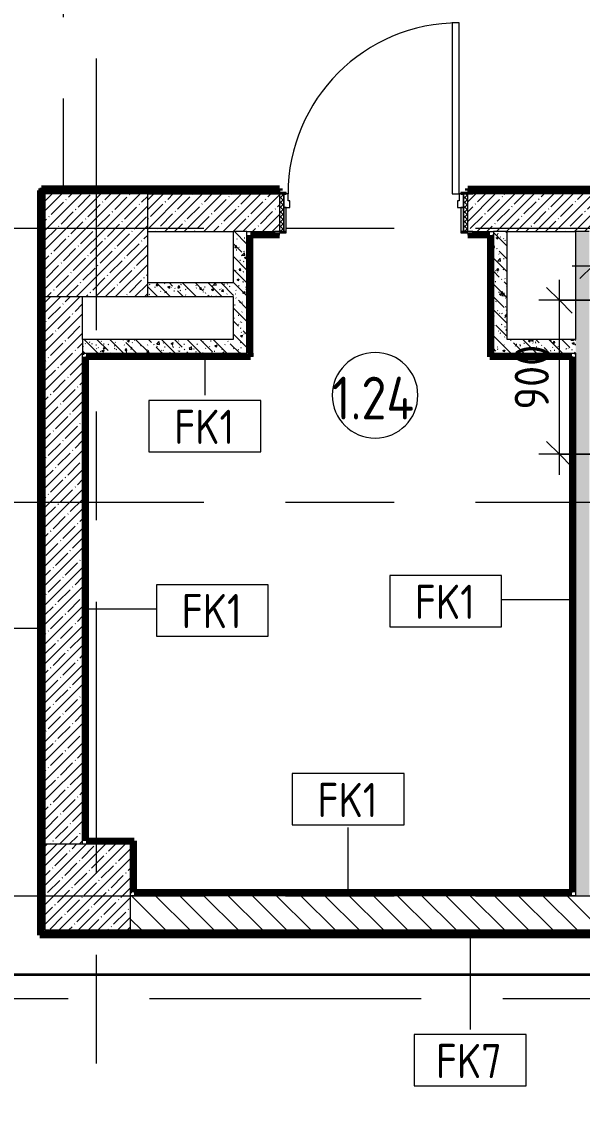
# Model space of a CAD drawing. Header units: millimetres. Extents: x -4060 to 187734, y -8553 to 29000.
# Drawn here: x 13573 to 16850, y 9898 to 16207 of the extents above; entities that cross this region are included whole.
import ezdxf

# ---------------------------------------------------------------- set-up
doc = ezdxf.new("R2010")
doc.units = ezdxf.units.MM
doc.linetypes.add('Осевая', pattern=[3175, 635, -476.25, 1587.5, -476.25])
doc.linetypes.add('Штриховые _2 штр__', pattern=[4286.25, 1587.5, -476.25, 635, -476.25, 635, -476.25])
for name, color, linetype, lineweight in [('A-ANNO-DIMS', 7, 'Continuous', 9), ('A-ANNO-DIMS-100', 7, 'Continuous', 9), ('A-AREA-IDEN', 7, 'Continuous', 9), ('A-DETL-1', 7, 'Continuous', 35), ('A-DETL-2', 7, 'Штриховые _2 штр__', 9), ('A-DOOR', 7, 'Continuous', 9), ('A-DOOR-1', 7, 'Continuous', 13), ('A-DOOR-FRAM', 7, 'Continuous', 13), ('A-DOOR-FRAM-1', 7, 'Continuous', 9), ('A-WALL', 7, 'Continuous', 9), ('A-WALL-IDEN', 7, 'Continuous', 9), ('I-WALL', 7, 'Continuous', 9), ('S-COLS', 7, 'Continuous', 9), ('Оси-2', 7, 'Осевая', 9)]:
    doc.layers.add(name, color=color, linetype=linetype, lineweight=lineweight)
for name, color, linetype, lineweight, true_color in [('A-WALL-3', 7, 'Continuous', 9, 0xff80c0), ('I-WALL-1', 7, 'Continuous', 9, 0xff8000), ('I-WALL-10', 7, 'Continuous', 80, 0xff8000), ('I-WALL-4', 7, 'Continuous', 9, 0xc0c0c0), ('I-WALL-7', 7, 'Continuous', 80, 0xff80c0)]:
    doc.layers.add(name, color=color, linetype=linetype, lineweight=lineweight, true_color=true_color)
doc.styles.add('GOST Common', font='GOST_Common.ttf', dxfattribs={"width": 0.9, "height": 200})
doc.styles.add('GOST Common_1', font='GOST_Common.ttf', dxfattribs={"width": 0.9, "height": 250})
doc.styles.add('ISOCPEUR_1', font='isocpeur.ttf', dxfattribs={"width": 0.9, "height": 200})
doc.dimstyles.new('ISO-2_0_0_9К_Средний_округл2', dxfattribs={"dimscale": 304.8, "dimtxt": 199.196235, "dimasz": 0.492126, "dimexe": 0.393701, "dimexo": 0, "dimgap": 0, "dimtad": 1, "dimdec": 0, "dimrnd": 10, "dimzin": 0, "dimdsep": 46, "dimtxsty": 'ISOCPEUR_1', "dimblk1": 'OBLIQUE', "dimblk2": 'OBLIQUE', "dimsah": 1, "dimcen": 0.09, "dimdle": 0.393701, "dimazin": 0, "dimtfac": 1, "dimtdec": 4, "dimtix": 1, "dimtmove": 0, "dimatfit": 3, "dimfxl": 1, "dimtvp": 1, "dimtolj": 1, "dimtzin": 0, "dimarcsym": 2})
pattern_1 = [(45, (0, 0), (-57.02463, 57.02463), []), (45, (57.025, 0), (-57.02463, 57.02463), [100.806, -20.161, 3.353, -16.808])]
pattern_2 = [(135, (0, 0), (-75.43415, -75.43415), [106.68, -17.78, 3.556, -17.78]), (135, (0, 75.39), (-75.43415, -75.43415), []), (50, (0, 0), (127.5292, -11.1576), [13.335, -146.685]), (355, (0, 0), (-24.6697, 133.74), [10.668, -117.348]), (100.451, (10.63, -0.93), (102.8597, 122.5818), [11.333, -124.663]), (46.184, (0, 35.56), (189.7552, -29.4304), [20.002, -220.027]), (96.636, (15.81, 33.1), (166.1822, 173.1996), [17, -186.995]), (351.184, (0, 35.56), (166.184, 173.1976), [16.002, -176.022]), (21, (17.78, 26.67), (106.13027, -71.58603), [13.335, -146.685]), (326, (17.78, 26.67), (43.2619, 128.93175), [10.668, -117.348]), (71.451, (26.62, 20.7), (149.392, 57.34505), [11.333, -124.663]), (37.5, (0, 0), (2.16223, 59.18836), [3.353, -112.573, 3.353, -115.773, -117.793]), (37.5, (0, 0), (2.16223, 59.18836), [-235.052, 3.353, -114.44]), (7.5, (0, 0), (46.77386, 70.12615), [3.353, -64.567, 3.353, -109.906, -44.894]), (7.5, (0, 0), (46.77386, 70.12615), [-181.178, 3.353, -41.542]), (327.5, (-39.65, 0), (94.91367, -4.01009), [3.353, -41.097, 3.353, -135.331, -184.023]), (327.5, (-39.65, 0), (94.91367, -4.01009), [-183.134, 3.353, -180.67]), (317.5, (-57.43, 0), (103.69057, 17.79882), [3.353, -54.432, 3.353, -88.748, -130.683]), (317.5, (-57.43, 0), (103.69057, 17.79882), [-149.885, 3.353, -127.33])]
pattern_3 = [(0, (0, 0), (121.92, 30.48), [10.058, -81.382, 10.058, -81.382, -487.68]), (0, (0, 0), (121.92, 30.48), [-182.88, 10.058, -172.822, 10.058, -81.382, -213.36]), (0, (0, 0), (121.92, 30.48), [-457.2, 10.058, -50.902, 10.058, -142.342]), (120, (45.72, 15.24), (-87.356454, 90.345817), [10.058, -81.382, 10.058, -81.382, -487.68]), (120, (45.72, 15.24), (-87.356454, 90.345817), [-182.88, 10.058, -172.822, 10.058, -81.382, -213.36]), (120, (45.72, 15.24), (-87.356454, 90.345817), [-457.2, 10.058, -50.902, 10.058, -142.342]), (240, (60.96, 76.2), (-34.563546, -120.825817), [10.058, -81.382, 10.058, -81.382, -487.68]), (240, (60.96, 76.2), (-34.563546, -120.825817), [-182.88, 10.058, -172.822, 10.058, -81.382, -213.36]), (240, (60.96, 76.2), (-34.563546, -120.825817), [-457.2, 10.058, -50.902, 10.058, -142.342])]

# ---------------------------------------------------------------- blocks, each defined once
blk = doc.blocks.new('BSC_Колонна _Прямоугольная - 600х600-V4-План отделки стен 1 этажа в осях 1-12')
at = {"layer": 'S-COLS'}
h = blk.add_hatch(dxfattribs=at)
h.set_pattern_fill('FP_9', color=256, style=0, pattern_type=2)
h.set_pattern_definition([(45, (-14010, -14900), (-57.02463, 57.02463), []), (45, (-13952.975, -14900), (-57.02463, 57.02463), [100.806, -20.161, 3.353, -16.808])])
h.paths.add_polyline_path([(-80, -300), (300, -300), (300, 300), (-300, 300), (-300, -300)])
for p, q in [((300, 300), (-300, 300)), ((-300, 300), (-300, -300)), ((300, -300), (300, 300)), ((-300, -300), (300, -300))]:
    blk.add_line(p, q, dxfattribs=at)
blk = doc.blocks.new('110_Дверь_СКБ_1Ст_Внутренняя1 - Д-13 1100x2100h_кладовая-33288301-План отделки стен 1 этажа в осях 1-12')
at = {"layer": 'A-DOOR'}
h = blk.add_hatch(dxfattribs=at)
h.set_pattern_fill('FP_43', color=256, style=0, pattern_type=2)
h.set_pattern_definition([(135, (1751.41, 174.685), (-14.14214, -14.14214), []), (225, (1751.41, 174.685), (14.14214, -14.14214), [])])
h.paths.add_polyline_path([(537.5, -110), (562.5, -110), (562.5, 110), (537.5, 109.9)])
at = {"layer": 'A-DOOR-FRAM-1'}
h = blk.add_hatch(dxfattribs=at)
h.set_pattern_fill('FP_44', color=256, style=0, pattern_type=2)
h.set_pattern_definition([(45, (-371.384, 174.685), (-14.1421, 14.1421), []), (135, (-371.384, 174.685), (-14.1421, -14.1421), [])])
h.paths.add_polyline_path([(-537.5, -110), (-512.5, -110), (-512.5, 110), (-537.5, 110)])
at = {"layer": 'A-DOOR'}
blk.add_arc((512.5, 110), 1000, 90, 180, dxfattribs=at)
at = {"layer": 'A-DOOR-1'}
for p, q in [((512.5, 1110), (472.5, 1110)), ((472.5, 1110), (472.5, 110)), ((512.5, 110), (512.5, 1110)), ((472.5, 110), (512.5, 110))]:
    blk.add_line(p, q, dxfattribs=at)
at = {"layer": 'A-DOOR-FRAM'}
for p, q in [((-497.5, 118), (-567.5, 118)), ((-567.5, 118), (-567.5, 110)), ((-567.5, 110), (-497.5, 110)), ((-512.5, 110), (-537.5, 110)), ((-537.5, 110), (-537.5, -110)), ((-487.5, 110), (-512.5, 110)), ((-512.5, 110), (-512.5, 30)), ((-512.5, -110), (-512.5, 110)), ((-497.5, 110), (-512.5, 110)), ((-512.5, 110), (-512.5, 109)), ((-512.5, 109), (-497.5, 109)), ((-497.5, 110), (-497.5, 118)), ((-497.5, 109), (-497.5, 110)), ((-487.5, 70), (-487.5, 110)), ((-477.5, 70), (-487.5, 70)), ((-477.5, 30), (-477.5, 70)), ((512.5, 70), (502.5, 70)), ((502.5, 70), (502.5, 30)), ((512.5, 110), (512.5, 70)), ((537.5, 110), (512.5, 110)), ((592.5, 118), (522.5, 118)), ((522.5, 118), (522.5, 110)), ((537.5, 110), (522.5, 110)), ((522.5, 110), (522.5, 109)), ((522.5, 110), (592.5, 110)), ((522.5, 109), (537.5, 109)), ((537.5, 30), (537.5, 110)), ((562.5, 110), (537.5, 110)), ((537.5, 110), (537.5, -110)), ((537.5, 109), (537.5, 110)), ((562.5, -110), (562.5, 110)), ((592.5, 110), (592.5, 118)), ((-512.5, 30), (-477.5, 30)), ((-497.5, 30), (-512.5, 30)), ((-512.5, 30), (-512.5, -110)), ((-497.5, -110), (-497.5, 30)), ((502.5, 30), (537.5, 30)), ((537.5, 30), (522.5, 30)), ((522.5, 30), (522.5, -110)), ((537.5, -110), (537.5, 30)), ((-497.5, -110), (-567.5, -110)), ((-567.5, -110), (-567.5, -118)), ((-567.5, -118), (-497.5, -118)), ((-537.5, -110), (-512.5, -110)), ((-512.5, -110), (-497.5, -110)), ((-497.5, -118), (-497.5, -110)), ((522.5, -110), (537.5, -110)), ((592.5, -110), (522.5, -110)), ((522.5, -110), (522.5, -118)), ((522.5, -118), (592.5, -118)), ((537.5, -110), (562.5, -110)), ((592.5, -118), (592.5, -110))]:
    blk.add_line(p, q, dxfattribs=at)
blk = doc.blocks.new('BSC_Колонна _Прямоугольная - 500х500-V45-План отделки стен 1 этажа в осях 1-12')
at = {"layer": 'S-COLS'}
h = blk.add_hatch(dxfattribs=at)
h.set_pattern_fill('FP_66', color=256, style=0, pattern_type=2)
h.set_pattern_definition([(45, (-13960, -11150), (-57.02463, 57.02463), []), (45, (-13902.975, -11150), (-57.02463, 57.02463), [100.806, -20.161, 3.353, -16.808])])
h.paths.add_polyline_path([(-30, -250), (250, -250), (250, 250), (-250, 250), (-250, -250)])
for p, q in [((250, 250), (-250, 250)), ((-250, 250), (-250, -250)), ((250, -250), (250, 250)), ((-250, -250), (250, -250))]:
    blk.add_line(p, q, dxfattribs=at)
blk = doc.blocks.new('М_стена_0001 - Типоразмер_без рамки-25382661-План отделки стен 1 этажа в осях 1-12')
at = {"layer": 'A-WALL-IDEN'}
for p, q in [((3.258, 1.523), (-3.273, 1.523)), ((-3.273, 1.523), (-3.273, -1.477)), ((3.258, -1.477), (3.258, 1.523)), ((-3.273, -1.477), (3.258, -1.477))]:
    blk.add_line(p, q, dxfattribs=at)
blk = doc.blocks.new('Марка_Помещения - Номер-25198446-План отделки стен 1 этажа в осях 1-12')
at = {"layer": 'A-AREA-IDEN'}
for start, end in [(360, 180), (180, 360)]:
    blk.add_arc((0, 0), 2.5, start, end, dxfattribs=at)
blk = doc.blocks.new('DIMBLOCK28-План отделки стен 1 этажа в осях 1-12')
at = {"layer": 'A-ANNO-DIMS-100', "lineweight": 20}
for p, q in [((16715.5, 14579), (16640.5, 14654)), ((16715.5, 14579), (16790.5, 14504)), ((16715.5, 13679), (16640.5, 13754)), ((16715.5, 13679), (16790.5, 13604))]:
    blk.add_line(p, q, dxfattribs=at)
at = {"layer": 'A-ANNO-DIMS-100'}
for p, q in [((16715.5, 13559), (16715.5, 14699)), ((18264.5, 14579), (16595.5, 14579)), ((16715.5, 14579), (18264.5, 14579)), ((16910, 13679), (16595.5, 13679)), ((16715.5, 13679), (16910, 13679))]:
    blk.add_line(p, q, dxfattribs=at)
at = {"layer": 'A-ANNO-DIMS-100', "color": 0, "insert": (16454.2, 13939.4), "char_height": 200, "width": 455.087, "attachment_point": 1, "rotation": 90, "line_spacing_factor": 1.149209, "style": 'ISOCPEUR_1'}
blk.add_mtext('900', dxfattribs=at)
blk = doc.blocks.new('_Oblique')
at = {"color": 0, "linetype": 'ByBlock', "lineweight": -2}
blk.add_line((-0.5, -0.5), (0.5, 0.5), dxfattribs=at)
blk = doc.blocks.new('DIMBLOCK29-План отделки стен 1 этажа в осях 1-12')
at = {"layer": 'A-ANNO-DIMS-100'}
for p, q in [((16910, 14581), (16910, 14900.2)), ((18264.5, 14581), (18264.5, 14900.2)), ((16790, 14780.2), (18384.5, 14780.2)), ((16910, 14780.2), (16910, 14581)), ((18264.5, 14780.2), (18264.5, 14581))]:
    blk.add_line(p, q, dxfattribs=at)
at = {"layer": 'A-ANNO-DIMS-100', "lineweight": 20}
for p, q in [((16910, 14780.2), (16985, 14855.2)), ((18264.5, 14780.2), (18339.5, 14855.2)), ((16910, 14780.2), (16835, 14705.2)), ((18264.5, 14780.2), (18189.5, 14705.2))]:
    blk.add_line(p, q, dxfattribs=at)
at = {"layer": 'A-ANNO-DIMS-100', "color": 0, "insert": (17351.7, 15041.5), "char_height": 200, "width": 565.411, "attachment_point": 1, "line_spacing_factor": 1.149209, "style": 'ISOCPEUR_1'}
blk.add_mtext('1350', dxfattribs=at)

msp = doc.modelspace()

# ---------------------------------------------------------------- hatches: boundary and pattern name
at = {"layer": 'I-WALL'}
h = msp.add_hatch(dxfattribs=at)
h.set_pattern_fill('FP_106', color=256, style=0, pattern_type=2)
h.set_pattern_definition(pattern_3)
h.paths.add_polyline_path([(13690, 15200), (15050, 15200), (15050, 15208), (15080, 15208), (15080, 15220), (13690, 15220)])
h.paths.add_polyline_path([(20210, 15200), (20210, 15220), (16180, 15220), (16180, 15208), (16210, 15208), (16210, 15200), (20007.8, 15200)])
h = msp.add_hatch(dxfattribs=at)
h.set_pattern_fill('FP_106', color=256, style=0, pattern_type=2)
h.set_pattern_definition(pattern_3)
h.paths.add_polyline_path([(13690, 10880), (13710, 10880), (13710, 15200), (13690, 15200), (13690, 10900)])
h = msp.add_hatch(dxfattribs=at)
h.set_pattern_fill('FP_1', color=256, style=0, pattern_type=2)
h.set_pattern_definition(pattern_1)
h.paths.add_polyline_path([(18710.3, 14980), (20210, 14980), (20210, 15200), (18710.3, 15200)])
h.paths.add_polyline_path([(15080, 14980), (15080, 15200), (14310, 15200), (14310, 14980), (15050, 14980)])
h.paths.add_polyline_path([(17290.5, 14980), (18110.3, 14980), (18110.3, 15200), (16180, 15200), (16180, 14980), (16890, 14980)])
h = msp.add_hatch(dxfattribs=at)
h.set_pattern_fill('FP_45', color=256, style=0, pattern_type=2)
h.set_pattern_definition(pattern_2)
h.paths.add_polyline_path([(14890, 14350), (14890, 14980), (14810, 14980), (14810, 14350)])
h = msp.add_hatch(dxfattribs=at)
h.set_pattern_fill('FP_106', color=256, style=0, pattern_type=2)
h.set_pattern_definition(pattern_3)
h.paths.add_polyline_path([(14890, 14270), (14910, 14270.4), (14910, 14980), (14890, 14980), (14890, 14350)])
h = msp.add_hatch(dxfattribs=at)
h.set_pattern_fill('FP_106', color=256, style=0, pattern_type=2)
h.set_pattern_definition(pattern_3)
h.paths.add_polyline_path([(15080, 14960), (15080, 14972), (15050, 14972), (15050, 14980), (14910, 14980), (14910, 14960), (15050, 14960)])
h.paths.add_polyline_path([(16330, 14960), (16330, 14980), (16210, 14980), (16210, 14972), (16180, 14972), (16180, 14960), (16310, 14960)])
h = msp.add_hatch(dxfattribs=at)
h.set_pattern_fill('FP_106', color=256, style=0, pattern_type=2)
h.set_pattern_definition(pattern_3)
h.paths.add_polyline_path([(16330, 14250), (16330, 14960), (16310, 14959.8), (16310, 14250)])
h = msp.add_hatch(dxfattribs=at)
h.set_pattern_fill('FP_45', color=256, style=0, pattern_type=2)
h.set_pattern_definition(pattern_2)
h.paths.add_polyline_path([(16330, 14350), (16410, 14350), (16410, 14980), (16330, 14980), (16330, 14833.3)])
h = msp.add_hatch(dxfattribs=at)
h.set_pattern_fill('FP_45', color=256, style=0, pattern_type=2)
h.set_pattern_definition(pattern_2)
h.paths.add_polyline_path([(16890, 11100), (16890, 14980), (16810, 14980), (16810, 11100)])
h = msp.add_hatch(dxfattribs=at)
h.set_pattern_fill('FP_45', color=256, style=0, pattern_type=2)
h.set_pattern_definition(pattern_2)
h.paths.add_polyline_path([(14788.7, 14600), (14810, 14600), (14810, 14680), (14310, 14680), (14310, 14600), (14573.2, 14600)])
h = msp.add_hatch(dxfattribs=at)
h.set_pattern_fill('FP_1', color=256, style=0, pattern_type=2)
h.set_pattern_definition(pattern_1)
h.paths.add_polyline_path([(13710.2, 11400), (13930, 11400), (13930, 14600), (13710, 14600), (13710, 11400)])
h = msp.add_hatch(dxfattribs=at)
h.set_pattern_fill('FP_45', color=256, style=0, pattern_type=2)
h.set_pattern_definition(pattern_2)
h.paths.add_polyline_path([(13930, 14270), (14890, 14270), (14890, 14350), (13930, 14350)])
h = msp.add_hatch(dxfattribs=at)
h.set_pattern_fill('FP_45', color=256, style=0, pattern_type=2)
h.set_pattern_definition(pattern_2)
h.paths.add_polyline_path([(16410, 14270), (16810, 14270), (16810, 14350), (16330, 14350), (16330, 14270)])
h = msp.add_hatch(dxfattribs=at)
h.set_pattern_fill('FP_106', color=256, style=0, pattern_type=2)
h.set_pattern_definition(pattern_3)
h.paths.add_polyline_path([(13930, 11420), (13950, 11420.1), (13950, 14270), (13930, 14270), (13930, 12713.5)])
h = msp.add_hatch(dxfattribs=at)
h.set_pattern_fill('FP_106', color=256, style=0, pattern_type=2)
h.set_pattern_definition(pattern_3)
h.paths.add_polyline_path([(14573.2, 14250), (14910, 14250), (14910, 14270), (13950, 14270), (13950, 14250), (13963, 14250)])
h = msp.add_hatch(dxfattribs=at)
h.set_pattern_fill('FP_106', color=256, style=0, pattern_type=2)
h.set_pattern_definition(pattern_3)
h.paths.add_polyline_path([(16330, 14250), (16810, 14250), (16810, 14270), (16330, 14270)])
h = msp.add_hatch(dxfattribs=at)
h.set_pattern_fill('FP_106', color=256, style=0, pattern_type=2)
h.set_pattern_definition(pattern_3)
h.paths.add_polyline_path([(16790, 11120), (16810, 11120), (16810, 14250), (16790, 14249), (16790, 11121)])
h = msp.add_hatch(dxfattribs=at)
h.set_pattern_fill('FP_106', color=256, style=0, pattern_type=2)
h.set_pattern_definition(pattern_3)
h.paths.add_polyline_path([(13930, 11400), (14210, 11400), (14210, 11420), (13930, 11420)])
h = msp.add_hatch(dxfattribs=at)
h.set_pattern_fill('FP_106', color=256, style=0, pattern_type=2)
h.set_pattern_definition(pattern_3)
h.paths.add_polyline_path([(14230, 11120), (14230, 11420), (14210, 11420), (14210, 11120)])
h = msp.add_hatch(dxfattribs=at)
h.set_pattern_fill('FP_106', color=256, style=0, pattern_type=2)
h.set_pattern_definition(pattern_3)
h.paths.add_polyline_path([(16790, 11100), (16810, 11100), (16810, 11120), (14210, 11120), (14210, 11100), (16041.5, 11100)])
h = msp.add_hatch(dxfattribs=at)
h.set_pattern_fill('FP_20', color=256, style=0, pattern_type=2)
h.set_pattern_definition([(135, (0, 0), (-70.7107, -70.7107), [])])
h.paths.add_polyline_path([(17290.5, 10900), (19710, 10900), (19710, 11100), (14210, 11100), (14210, 10900)])
h = msp.add_hatch(dxfattribs=at)
h.set_pattern_fill('FP_106', color=256, style=0, pattern_type=2)
h.set_pattern_definition(pattern_3)
h.paths.add_polyline_path([(19710, 10880), (19950.3, 10880), (19950.3, 10900), (13710, 10900), (13710, 10880), (17290.5, 10880)])
h.paths.add_polyline_path([(19990, 10880), (20000, 10880), (20000, 10900), (19990, 10900)])
at = {"layer": 'I-WALL-1'}
msp.add_hatch(color=256, dxfattribs=at).paths.add_polyline_path([(13690, 10868.5), (13690, 15220), (13679, 15220), (13679, 10868.5)])
h = msp.add_hatch(color=256, dxfattribs=at)
h.paths.add_polyline_path([(20210, 15220), (20220, 15220), (20220, 15231), (16180, 15231), (16180, 15220), (20007.8, 15220)])
h.paths.add_polyline_path([(13710, 15220), (15080, 15220), (15080, 15231), (13690, 15231), (13690, 15220)])
h = msp.add_hatch(color=256, dxfattribs=at)
h.paths.add_polyline_path([(20060.3, 10868.5), (20110.3, 10868.5), (20110.3, 10879.5), (19990, 10879.5), (19990, 10868.5), (20007.8, 10868.5)])
h.paths.add_polyline_path([(13930, 10868.5), (19950.3, 10868.5), (19950.3, 10879.5), (13690, 10879.5), (13690, 10868.5), (13710.1, 10868.5)])

# ---------------------------------------------------------------- linework, layer by layer
at = {"layer": 'A-DETL-1'}
msp.add_line((13490, 10640), (19990, 10640), dxfattribs=at)
at = {"layer": 'A-DETL-2'}
msp.add_line((13816.6, 17821), (13816.6, 15210), dxfattribs=at)
at = {"layer": 'A-WALL'}
for p, q in [((14890, 14980), (14810, 14980)), ((14910, 14959), (14910, 14960)), ((14910, 14960), (15080, 14960)), ((16309, 14960), (16310, 14960)), ((16310, 14960), (16310, 14250)), ((16410, 14980), (16330, 14980)), ((16890, 14980), (16810, 14980)), ((13930, 14350), (13930, 14270)), ((13950, 14249), (13950, 14250)), ((13950, 14250), (14910, 14250)), ((16330, 14250), (16790, 14250)), ((16790, 14250), (16790, 11120)), ((14230, 11120), (14230, 11420)), ((14231, 11120), (14230, 11120)), ((16810, 11100), (16890, 11100))]:
    msp.add_line(p, q, dxfattribs=at)
at = {"layer": 'A-WALL-3'}
for p, q in [((14910, 14959), (14910, 14270)), ((16309, 14960), (16180, 14960)), ((13950, 14249), (13950, 11420)), ((13950, 11420), (13951, 11420)), ((14231, 11120), (16790, 11120))]:
    msp.add_line(p, q, dxfattribs=at)
at = {"layer": 'A-WALL-IDEN'}
for p, q in [((14644.1, 14249.5), (14644.1, 14023.7)), ((16789.5, 12829.3), (16377, 12829.3)), ((13950.5, 12775.2), (14361.4, 12775.2)), ((13684.5, 12660.6), (12838.3, 12660.6)), ((15481.4, 11120.5), (15481.4, 11499.3)), ((16194.2, 10874), (16194.2, 10318.2))]:
    msp.add_line(p, q, dxfattribs=at)
at = {"layer": 'I-WALL-10'}
for p, q in [((13679, 15220), (13679, 10868.5)), ((13679, 15220), (15080, 15220)), ((13690, 10879.5), (13690, 15231)), ((15080, 15231), (13690, 15231)), ((15080, 15231), (15080, 15220)), ((16180, 15231), (21879, 15231)), ((16180, 15231), (16180, 15220)), ((16180, 15220), (20230, 15220)), ((13679, 10868.5), (19950.3, 10868.5)), ((13690, 10879.5), (19950.3, 10879.5))]:
    msp.add_line(p, q, dxfattribs=at)
at = {"layer": 'I-WALL-4'}
for p, q in [((15080, 15220), (13690, 15220)), ((15080, 15220), (15080, 15208)), ((16180, 15220), (20230, 15220)), ((16180, 15220), (16180, 15208)), ((14310, 15200), (15050, 15200)), ((20210, 15200), (16210, 15200)), ((14310, 14980), (14810, 14980)), ((14810, 14980), (14810, 14680)), ((14890, 14270), (14890, 14980)), ((14890, 14980), (15050, 14980)), ((15080, 14960), (15080, 14972)), ((16180, 14972), (16180, 14960)), ((16210, 14980), (16330, 14980)), ((16330, 14980), (16330, 14270)), ((16410, 14350), (16410, 14980)), ((16410, 14980), (16810, 14980)), ((16810, 14980), (16810, 14350)), ((14810, 14680), (14310, 14680)), ((13710, 14600), (13710, 11400)), ((13930, 14350), (13930, 14600)), ((14310, 14600), (14810, 14600)), ((14810, 14600), (14810, 14350)), ((14810, 14350), (13930, 14350)), ((16810, 14350), (16410, 14350)), ((13930, 11400), (13930, 14270)), ((13930, 14270), (14890, 14270)), ((16330, 14270), (16810, 14270)), ((16810, 14270), (16810, 11100)), ((16810, 11100), (14210, 11100)), ((13690, 10880), (20000, 10880)), ((14210, 10900), (19710, 10900))]:
    msp.add_line(p, q, dxfattribs=at)
at = {"layer": 'I-WALL-7'}
for p, q in [((14911, 14959), (15080, 14959)), ((14911, 14249), (14911, 14959)), ((15080, 14959), (15080, 14960)), ((16180, 14960), (16180, 14959)), ((16180, 14959), (16309, 14959)), ((16309, 14959), (16309, 14249)), ((14910, 14270), (14910, 14250)), ((13951, 14249), (14911, 14249)), ((13951, 11421), (13951, 14249)), ((16309, 14249), (16789, 14249)), ((16330, 14250), (16310, 14250)), ((16789, 14249), (16789, 11121)), ((14231, 11421), (13951, 11421)), ((13951, 11420), (14230, 11420)), ((14231, 11121), (14231, 11421)), ((16789, 11121), (14231, 11121))]:
    msp.add_line(p, q, dxfattribs=at)
at = {"layer": 'Оси-2'}
for p, q in [((14010, 593.7), (14010, 24898.1)), ((-760.2, 15000), (35390, 15000)), ((-760.2, 13400), (35390, 13400)), ((-760.2, 11100), (35990, 11100)), ((509.8, 10500), (35990, 10500))]:
    msp.add_line(p, q, dxfattribs=at)

# ---------------------------------------------------------------- block references
at = {"layer": 'A-AREA-IDEN', "xscale": 99.99999999999993, "yscale": 99.99999999999993, "zscale": 99.99999999999993}
msp.add_blockref('Марка_Помещения - Номер-25198446-План отделки стен 1 этажа в осях 1-12', (15638.7, 14023.7), dxfattribs=at)
at = {"layer": 'A-DOOR'}
msp.add_blockref('110_Дверь_СКБ_1Ст_Внутренняя1 - Д-13 1100x2100h_кладовая-33288301-План отделки стен 1 этажа в осях 1-12', (15617.5, 15090), dxfattribs=at)
at = {"layer": 'A-WALL-IDEN', "xscale": 99.99999999999993, "yscale": 99.99999999999993, "zscale": 99.99999999999993}
for p in [(14644.9, 13841.2), (16051.2, 12818.8), (14688.8, 12764.8), (15482.2, 11660.8), (16194.9, 10135.7)]:
    msp.add_blockref('М_стена_0001 - Типоразмер_без рамки-25382661-План отделки стен 1 этажа в осях 1-12', p, dxfattribs=at)
at = {"layer": 'S-COLS'}
for name, p in [('BSC_Колонна _Прямоугольная - 600х600-V4-План отделки стен 1 этажа в осях 1-12', (14010, 14900)), ('BSC_Колонна _Прямоугольная - 500х500-V45-План отделки стен 1 этажа в осях 1-12', (13960, 11150))]:
    msp.add_blockref(name, p, dxfattribs=at)

# ---------------------------------------------------------------- texts
at = {"layer": 'A-AREA-IDEN', "insert": (15387.8, 14132.3), "char_height": 250, "width": 627.721, "attachment_point": 1, "style": 'GOST Common_1'}
msp.add_mtext('1.24', dxfattribs=at)
at = {"layer": 'A-WALL-IDEN', "char_height": 200, "attachment_point": 1, "style": 'GOST Common'}
for s, insert, width in [('FK1', (14464.6, 13939.2), 447.342), ('FK1', (15871, 12916.8), 447.342), ('FK1', (14508.5, 12862.8), 447.342), ('FK1', (15301.9, 11758.9), 447.342), ('FK7', (15994, 10233.7), 497.848)]:
    msp.add_mtext(s, dxfattribs=dict(at, insert=insert, width=width))

# ---------------------------------------------------------------- dimensions: what is measured, and where the dimension line sits
at = {"layer": 'A-ANNO-DIMS'}
dim = msp.add_linear_dim(base=(18264.4999656, 14780.1887861), p1=(16909.9999656, 14580.9999953), p2=(18264.4999656, 14580.9999953), dimstyle='ISO-2_0_0_9К_Средний_округл2', override={"dimpost": '<>', "dimfxl": 1354.5}, dxfattribs=at)
dim.commit()
dim.dimension.update_dxf_attribs({"geometry": 'DIMBLOCK29-План отделки стен 1 этажа в осях 1-12', "text_midpoint": (17587.2499656, 14880.1887861)})
dim = msp.add_linear_dim(base=(16715.5, 14579), p1=(16910, 13679), p2=(18264.5, 14579), angle=90, dimstyle='ISO-2_0_0_9К_Средний_округл2', override={"dimpost": '<>', "dimfxl": 1626.244216}, dxfattribs=at)
dim.commit()
dim.dimension.update_dxf_attribs({"geometry": 'DIMBLOCK28-План отделки стен 1 этажа в осях 1-12', "text_midpoint": (16615.5, 14129)})

doc.saveas('drawing.dxf')
